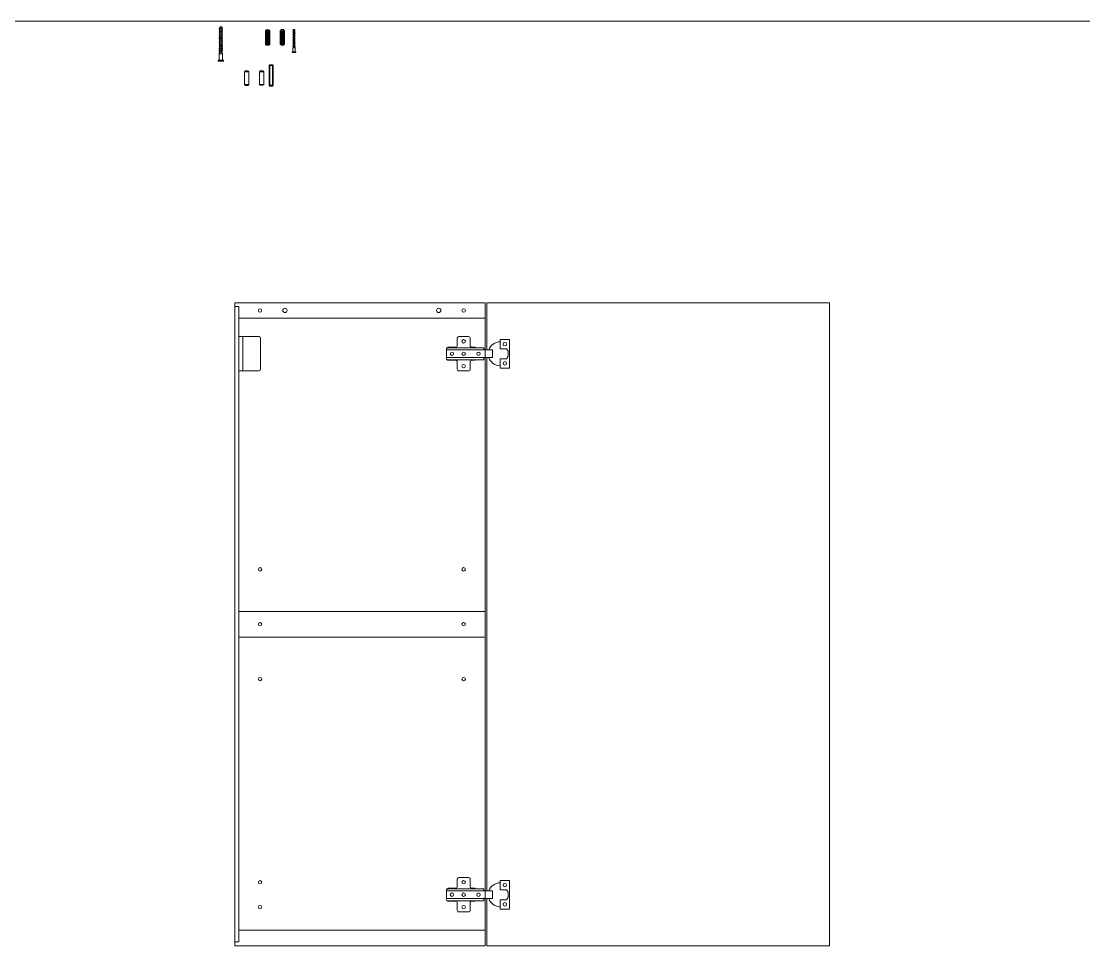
# Model space of a CAD drawing. Header units: centimetres. Extents: x -752 to 647, y -388 to 607.
# Drawn here: x -105.1 to 18.8, y -212.2 to -104.3 of the extents above; entities that cross this region are included whole.
import ezdxf

# ---------------------------------------------------------------- set-up
doc = ezdxf.new("R2010")
doc.units = ezdxf.units.CM
doc.header["$MEASUREMENT"] = 0
for name, color, linetype, lineweight in [('0_Num_Penna__7', 7, 'Continuous', 18), ('A-FURN_Num_Penna__252_Num_Penna__252_Num_Penna__3_Num_Penna__252_Num_Penna__252_Num_Penna__252_Num_Penna__252_Num_Penna__252_Num_Penna__252_Num_Penna__252_Num_Penna__252_Num_Penna__252_Num_Penna__252_Num_Penna__252_Num_Penna__3', 3, 'Continuous', 18), ('A-FURN_Num_Penna__252_Num_Penna__252_Num_Penna__3_Num_Penna__252_Num_Penna__252_Num_Penna__252_Num_Penna__252_Num_Penna__252_Num_Penna__252_Num_Penna__252_Num_Penna__252_Num_Penna__252_Num_Penna__252_Num_Penna__252_Num_Penna__5', 5, 'Continuous', 18), ('A-FURN_Num_Penna__252_Num_Penna__252_Num_Penna__3_Num_Penna__252_Num_Penna__252_Num_Penna__252_Num_Penna__252_Num_Penna__252_Num_Penna__252_Num_Penna__252_Num_Penna__252_Num_Penna__252_Num_Penna__252_Num_Penna__252_Num_Penna__7', 7, 'Continuous', 18), ('A-SECT-PATT_Num_Penna__6_Num_Penna__6_Num_Penna__6_Num_Penna__6_Num_Penna__6_Num_Penna__6_Num_Penna__6_Num_Penna__6_Num_Penna__6_Num_Penna__6_Num_Penna__6_Num_Penna__6_Num_Penna__6_Num_Penna__2', 2, 'Continuous', 18), ('A-SECT-PATT_Num_Penna__6_Num_Penna__6_Num_Penna__6_Num_Penna__6_Num_Penna__6_Num_Penna__6_Num_Penna__6_Num_Penna__6_Num_Penna__6_Num_Penna__6_Num_Penna__6_Num_Penna__6_Num_Penna__6_Num_Penna__6', 6, 'Continuous', 18), ('filatura_Num_Penna__8', 8, 'Continuous', 18), ('INFO_Num_Penna__2_Num_Penna__2_Num_Penna__2_Num_Penna__2_Num_Penna__5', 5, 'Continuous', 18), ('PDF _Geometria_Num_Penna__5', 5, 'Continuous', 18), ('PDF _Geometria_Num_Penna__7', 7, 'Continuous', 18), ('PDF16_Geometry_Num_Penna__6_Num_Penna__6_Num_Penna__6_Num_Penna__6_Num_Penna__6_Num_Penna__6_Num_Penna__6_Num_Penna__6_Num_Penna__6_Num_Penna__6_Num_Penna__6_Num_Penna__6_Num_Penna__6_Num_Penna__6', 6, 'Continuous', 18), ('PDF22_Geometry_Num_Penna__1_Num_Penna__255_Num_Penna__255_Num_Penna__255_Num_Penna__50', 2, 'Continuous', 18), ('PDF22_Geometry_Num_Penna__1_Num_Penna__255_Num_Penna__3_Num_Penna__3_Num_Penna__6', 6, 'Continuous', 18), ('PDF22_Geometry_Num_Penna__1_Num_Penna__255_Num_Penna__5_Num_Penna__5_Num_Penna__5', 5, 'Continuous', 18), ('PDF2_Geometry_Num_Penna__7_Num_Penna__7_Num_Penna__7_Num_Penna__7_Num_Penna__7_Num_Penna__7_Num_Penna__7_Num_Penna__5', 5, 'Continuous', 18), ('PDF2_Geometry_Num_Penna__7_Num_Penna__7_Num_Penna__7_Num_Penna__7_Num_Penna__7_Num_Penna__7_Num_Penna__7_Num_Penna__7', 7, 'Continuous', 18), ('VITE_Num_Penna__7', 7, 'Continuous', 18)]:
    doc.layers.add(name, color=color, linetype=linetype, lineweight=lineweight)

msp = doc.modelspace()

# ---------------------------------------------------------------- linework, layer by layer
at = {"layer": '0_Num_Penna__7', "color": 7, "linetype": 'Continuous', "lineweight": 18}
for p, q in [((-76.64, -105.44), (-76.54, -105.34)), ((-76.54, -105.34), (-76.24, -105.34)), ((-76.14, -105.44), (-76.24, -105.34)), ((-76.64, -107.04), (-76.54, -107.14)), ((-76.54, -107.14), (-76.24, -107.14)), ((-76.14, -107.04), (-76.24, -107.14)), ((-77.34, -110.22), (-77.24, -110.12)), ((-77.24, -110.12), (-76.94, -110.12)), ((-76.84, -110.22), (-76.94, -110.12)), ((-76.22, -109.5), (-76.12, -109.4)), ((-76.22, -109.5), (-76.22, -111.8)), ((-75.82, -109.4), (-76.12, -109.4)), ((-75.82, -109.4), (-75.72, -109.5)), ((-75.72, -110.4), (-75.72, -109.5)), ((-76.12, -111.7), (-76.12, -111.4)), ((-75.72, -110.4), (-75.72, -111.8)), ((-77.34, -111.7), (-77.24, -111.8)), ((-77.24, -111.8), (-76.94, -111.8)), ((-76.84, -111.7), (-76.94, -111.8)), ((-76.22, -111.8), (-76.12, -111.9)), ((-76.12, -111.9), (-75.82, -111.9)), ((-75.72, -111.8), (-75.82, -111.9))]:
    msp.add_line(p, q, dxfattribs=at)
at = {"layer": 'A-FURN_Num_Penna__252_Num_Penna__252_Num_Penna__3_Num_Penna__252_Num_Penna__252_Num_Penna__252_Num_Penna__252_Num_Penna__252_Num_Penna__252_Num_Penna__252_Num_Penna__252_Num_Penna__252_Num_Penna__252_Num_Penna__252_Num_Penna__3', "color": 3, "linetype": 'Continuous', "lineweight": 18}
msp.add_line((-76.54, -107.14), (-76.24, -107.14), dxfattribs=at)
at = {"layer": 'A-FURN_Num_Penna__252_Num_Penna__252_Num_Penna__3_Num_Penna__252_Num_Penna__252_Num_Penna__252_Num_Penna__252_Num_Penna__252_Num_Penna__252_Num_Penna__252_Num_Penna__252_Num_Penna__252_Num_Penna__252_Num_Penna__252_Num_Penna__5', "color": 5, "linetype": 'Continuous', "lineweight": 18}
for p, q in [((-81.54, -108.87), (-82.14, -108.87)), ((-82.14, -108.99), (-82.14, -108.87)), ((-81.54, -108.99), (-82.14, -108.99)), ((-81.63, -108.15), (-82.05, -108.15)), ((-81.54, -108.99), (-81.54, -108.87)), ((-51.01, -142.67), (-51.01, -143.57)), ((-51.01, -206.67), (-51.01, -205.77))]:
    msp.add_line(p, q, dxfattribs=at)
for centre in [(-74.36, -138.07), (-56.41, -138.07)]:
    msp.add_circle(centre, 0.25, dxfattribs=at)
at = {"layer": 'A-FURN_Num_Penna__252_Num_Penna__252_Num_Penna__3_Num_Penna__252_Num_Penna__252_Num_Penna__252_Num_Penna__252_Num_Penna__252_Num_Penna__252_Num_Penna__252_Num_Penna__252_Num_Penna__252_Num_Penna__252_Num_Penna__252_Num_Penna__7', "color": 7, "linetype": 'Continuous', "lineweight": 18}
for p, q in [((-82.04, -105.2), (-81.64, -105.08)), ((-82.04, -105.34), (-81.64, -105.22)), ((-82.04, -105.47), (-81.64, -105.35)), ((-81.66, -105.06), (-82.03, -105.17)), ((-81.66, -105.19), (-82.03, -105.31)), ((-81.66, -105.33), (-82.03, -105.44)), ((-82.04, -105.61), (-81.64, -105.49)), ((-82.04, -105.74), (-81.64, -105.62)), ((-82.04, -105.88), (-81.64, -105.76)), ((-82.04, -106.01), (-81.64, -105.89)), ((-82.04, -106.15), (-81.64, -106.03)), ((-82.04, -106.29), (-81.64, -106.16)), ((-82.04, -106.42), (-81.64, -106.3)), ((-82.04, -106.56), (-81.64, -106.43)), ((-82.04, -106.69), (-81.64, -106.57)), ((-81.66, -105.46), (-82.03, -105.58)), ((-81.66, -105.6), (-82.03, -105.72)), ((-81.66, -105.74), (-82.03, -105.85)), ((-81.66, -105.87), (-82.03, -105.99)), ((-81.66, -106.01), (-82.03, -106.12)), ((-81.66, -106.14), (-82.03, -106.26)), ((-81.66, -106.28), (-82.03, -106.39)), ((-81.66, -106.41), (-82.03, -106.53)), ((-81.66, -106.55), (-82.03, -106.66)), ((-82.04, -106.83), (-81.64, -106.7)), ((-82.04, -106.96), (-81.64, -106.84)), ((-82.04, -107.1), (-81.64, -106.98)), ((-82.04, -107.23), (-81.64, -107.11)), ((-82.04, -107.37), (-81.64, -107.25)), ((-82.04, -107.5), (-81.64, -107.38)), ((-82.04, -107.64), (-81.64, -107.52)), ((-82.04, -107.77), (-81.64, -107.65)), ((-82.04, -107.91), (-81.64, -107.79)), ((-81.66, -106.68), (-82.03, -106.8)), ((-81.66, -106.82), (-82.03, -106.93)), ((-81.66, -106.95), (-82.03, -107.07)), ((-81.66, -107.09), (-82.03, -107.2)), ((-81.66, -107.22), (-82.03, -107.34)), ((-81.66, -107.36), (-82.03, -107.47)), ((-81.66, -107.49), (-82.03, -107.61)), ((-81.66, -107.63), (-82.03, -107.74)), ((-81.66, -107.76), (-82.03, -107.88)), ((-82.04, -108.04), (-81.64, -107.92)), ((-81.66, -107.9), (-82.03, -108.01))]:
    msp.add_line(p, q, dxfattribs=at)
at = {"layer": 'A-SECT-PATT_Num_Penna__6_Num_Penna__6_Num_Penna__6_Num_Penna__6_Num_Penna__6_Num_Penna__6_Num_Penna__6_Num_Penna__6_Num_Penna__6_Num_Penna__6_Num_Penna__6_Num_Penna__6_Num_Penna__6_Num_Penna__2', "color": 2, "linetype": 'Continuous', "lineweight": 18}
for p, q in [((-50.81, -137.17), (-10.81, -137.17)), ((-50.81, -137.17), (-50.81, -142.67)), ((-10.81, -137.17), (-10.81, -212.17)), ((-50.81, -143.57), (-50.81, -205.77)), ((-50.81, -206.67), (-50.81, -212.17)), ((-50.81, -212.17), (-10.81, -212.17))]:
    msp.add_line(p, q, dxfattribs=at)
at = {"layer": 'A-SECT-PATT_Num_Penna__6_Num_Penna__6_Num_Penna__6_Num_Penna__6_Num_Penna__6_Num_Penna__6_Num_Penna__6_Num_Penna__6_Num_Penna__6_Num_Penna__6_Num_Penna__6_Num_Penna__6_Num_Penna__6_Num_Penna__6', "color": 6, "linetype": 'Continuous', "lineweight": 18}
msp.add_line((-79.76, -137.62), (-79.76, -211.72), dxfattribs=at)
at = {"layer": 'filatura_Num_Penna__8', "color": 8, "linetype": 'Continuous', "lineweight": 18}
for p, q in [((-76.22, -109.5), (-75.72, -109.5)), ((-76.12, -109.4), (-76.12, -111.9)), ((-75.82, -109.4), (-75.82, -111.9)), ((-75.72, -111.8), (-76.22, -111.8))]:
    msp.add_line(p, q, dxfattribs=at)
at = {"layer": 'INFO_Num_Penna__2_Num_Penna__2_Num_Penna__2_Num_Penna__2_Num_Penna__5', "color": 5, "linetype": 'Continuous', "lineweight": 18}
for p, q in [((-79.76, -141.12), (-77.36, -141.12)), ((-79.28, -141.26), (-79.28, -144.98)), ((-77.23, -144.98), (-77.23, -141.26)), ((-79.76, -145.12), (-77.36, -145.12))]:
    msp.add_line(p, q, dxfattribs=at)
for centre, start, end in [((-79.42, -141.26), 0.4383, 85.0259), ((-77.38, -141.26), 0.4383, 85.0259), ((-79.42, -144.98), 274.9741, 359.5617), ((-77.38, -144.98), 274.9741, 359.5617)]:
    msp.add_arc(centre, 0.142, start, end, dxfattribs=at)
at = {"layer": 'PDF _Geometria_Num_Penna__5', "color": 5, "linetype": 'Continuous', "lineweight": 18, "flags": 128}
for points in [[(-52.16, -142.42), (-52.16, -142.37), (-52.55, -142.37, -0.414214), (-52.75, -142.17), (-52.75, -141.32, 0.414214), (-52.95, -141.12), (-54.06, -141.12, 0.414214), (-54.26, -141.32), (-54.26, -142.17, -0.414214), (-54.46, -142.37), (-55.31, -142.37, 0.414214), (-55.51, -142.57), (-55.51, -143.67, 0.414214), (-55.31, -143.87), (-54.46, -143.87, -0.414214), (-54.26, -144.07), (-54.26, -144.92, 0.414214), (-54.06, -145.12), (-52.95, -145.12, 0.414214), (-52.75, -144.92), (-52.75, -144.07, -0.414214), (-52.55, -143.87), (-52.16, -143.87), (-52.16, -143.82)], [(-52.16, -206.92), (-52.16, -206.97), (-52.55, -206.97, 0.414214), (-52.75, -207.17), (-52.75, -208.02, -0.414214), (-52.95, -208.22), (-54.06, -208.22, -0.414214), (-54.26, -208.02), (-54.26, -207.17, 0.414214), (-54.46, -206.97), (-55.31, -206.97, -0.414214), (-55.51, -206.77), (-55.51, -205.67, -0.414214), (-55.31, -205.47), (-54.46, -205.47, 0.414214), (-54.26, -205.27), (-54.26, -204.42, -0.414214), (-54.06, -204.22), (-52.95, -204.22, -0.414214), (-52.75, -204.42), (-52.75, -205.27, 0.414214), (-52.55, -205.47), (-52.16, -205.47), (-52.16, -205.52)]]:
    msp.add_lwpolyline(points, format="xyb", dxfattribs=at)
for points in [[(-51.16, -142.42), (-55.44, -142.42)], [(-51.16, -142.67), (-51.16, -142.42)], [(-48.15, -141.45), (-48.15, -144.79), (-49.26, -144.79), (-49.26, -143.7), (-48.52, -143.7), (-48.33, -143.42), (-48.33, -143.12), (-48.33, -142.83)], [(-48.33, -142.83), (-48.52, -142.55), (-49.26, -142.55), (-49.26, -141.45), (-48.15, -141.45)], [(-55.51, -143.57), (-51.16, -143.57), (-50.16, -143.57), (-50.16, -142.67), (-51.16, -142.67), (-55.51, -142.67)], [(-55.44, -143.82), (-51.16, -143.82), (-51.16, -143.57)], [(-55.51, -205.77), (-51.16, -205.77), (-50.16, -205.77), (-50.16, -206.67), (-51.16, -206.67), (-55.51, -206.67)], [(-55.44, -205.52), (-51.16, -205.52), (-51.16, -205.77)], [(-48.15, -207.89), (-48.15, -204.55), (-49.26, -204.55), (-49.26, -205.65), (-48.52, -205.65), (-48.33, -205.93), (-48.33, -206.22), (-48.33, -206.52)], [(-51.16, -206.92), (-55.44, -206.92)], [(-51.16, -206.67), (-51.16, -206.92)], [(-48.33, -206.52), (-48.52, -206.8), (-49.26, -206.8), (-49.26, -207.89), (-48.15, -207.89)]]:
    msp.add_lwpolyline(points, dxfattribs=at)
at = {"layer": 'PDF _Geometria_Num_Penna__5', "color": 5, "linetype": 'Continuous', "lineweight": 18}
for centre, start, end in [((-49.26, -143.12), 90.0013, 161.1595), ((-49.26, -143.12), 198.8356, 270.0036), ((-49.26, -206.22), 89.9964, 161.1644), ((-49.26, -206.23), 198.8405, 269.9987)]:
    msp.add_arc(centre, 1.39, start, end, dxfattribs=at)
at = {"layer": 'PDF _Geometria_Num_Penna__7', "color": 7, "linetype": 'Continuous', "lineweight": 18, "flags": 128}
msp.add_lwpolyline([(-73.19, -107.37, -0.02483), (-73.17, -107.42), (-73.17, -107.91), (-73.17, -107.42), (-73.44, -107.42), (-73.44, -107.91), (-73.44, -107.42, -0.059883), (-73.38, -107.3), (-73.38, -105.31, -0.31778), (-73.23, -105.31), (-73.23, -107.3, -0.012634), (-73.21, -107.33)], format="xyb", dxfattribs=at)
for points in [[(-73.17, -105.4), (-73.19, -105.39), (-73.42, -105.31), (-73.44, -105.33), (-73.42, -105.34), (-73.19, -105.42), (-73.17, -105.4), (-73.44, -105.33)], [(-73.17, -105.58), (-73.19, -105.57), (-73.42, -105.49), (-73.44, -105.51), (-73.42, -105.52), (-73.19, -105.6), (-73.17, -105.58), (-73.44, -105.51)], [(-73.17, -105.75), (-73.19, -105.74), (-73.42, -105.66), (-73.44, -105.69), (-73.42, -105.7), (-73.19, -105.78), (-73.17, -105.75), (-73.44, -105.69)], [(-73.17, -105.93), (-73.19, -105.92), (-73.42, -105.84), (-73.44, -105.86), (-73.42, -105.88), (-73.19, -105.95), (-73.17, -105.93), (-73.44, -105.86)], [(-73.17, -106.11), (-73.19, -106.1), (-73.42, -106.02), (-73.44, -106.04), (-73.42, -106.05), (-73.19, -106.13), (-73.17, -106.11), (-73.44, -106.04)], [(-73.17, -106.28), (-73.19, -106.27), (-73.42, -106.2), (-73.44, -106.22), (-73.42, -106.23), (-73.19, -106.31), (-73.17, -106.28), (-73.44, -106.22)], [(-73.17, -106.46), (-73.19, -106.45), (-73.42, -106.37), (-73.44, -106.39), (-73.42, -106.41), (-73.19, -106.48), (-73.17, -106.46), (-73.44, -106.39)], [(-73.17, -106.64), (-73.19, -106.63), (-73.42, -106.55), (-73.44, -106.57), (-73.42, -106.58), (-73.19, -106.66), (-73.17, -106.64), (-73.44, -106.57)], [(-73.17, -106.82), (-73.19, -106.8), (-73.42, -106.73), (-73.44, -106.75), (-73.42, -106.76), (-73.19, -106.84), (-73.17, -106.82), (-73.44, -106.75)], [(-73.17, -106.99), (-73.19, -106.98), (-73.42, -106.9), (-73.44, -106.92), (-73.42, -106.94), (-73.19, -107.01), (-73.17, -106.99), (-73.44, -106.92)], [(-73.17, -107.17), (-73.19, -107.16), (-73.42, -107.08), (-73.44, -107.1), (-73.42, -107.11), (-73.19, -107.19), (-73.17, -107.17), (-73.44, -107.1)], [(-73.17, -107.35), (-73.19, -107.33), (-73.42, -107.26), (-73.44, -107.28), (-73.42, -107.29), (-73.19, -107.37), (-73.17, -107.35), (-73.44, -107.28)]]:
    msp.add_lwpolyline(points, dxfattribs=at)
msp.add_lwpolyline([(-73.1, -107.91), (-73.5, -107.91), (-73.5, -107.99), (-73.1, -107.99)], close=True, dxfattribs=at)
at = {"layer": 'PDF16_Geometry_Num_Penna__6_Num_Penna__6_Num_Penna__6_Num_Penna__6_Num_Penna__6_Num_Penna__6_Num_Penna__6_Num_Penna__6_Num_Penna__6_Num_Penna__6_Num_Penna__6_Num_Penna__6_Num_Penna__6_Num_Penna__6', "color": 6, "linetype": 'Continuous', "lineweight": 18}
for p, q in [((-80.21, -211.72), (-80.21, -137.17)), ((-80.21, -137.17), (-51.01, -137.17)), ((-80.21, -137.62), (-80.21, -137.17)), ((-51.01, -137.17), (-51.01, -142.67)), ((-50.81, -137.17), (-50.81, -142.67)), ((-80.21, -137.62), (-79.76, -137.62)), ((-79.76, -138.97), (-51.01, -138.97)), ((-51.01, -143.57), (-51.01, -212.17)), ((-50.81, -143.57), (-50.81, -205.77)), ((-50.81, -206.67), (-50.81, -212.17)), ((-79.76, -210.37), (-51.01, -210.37)), ((-79.76, -211.72), (-79.76, -210.37)), ((-80.21, -212.17), (-80.21, -211.72)), ((-80.21, -211.72), (-79.76, -211.72)), ((-80.21, -212.17), (-51.01, -212.17))]:
    msp.add_line(p, q, dxfattribs=at)
at = {"layer": 'PDF22_Geometry_Num_Penna__1_Num_Penna__255_Num_Penna__255_Num_Penna__255_Num_Penna__50', "color": 2, "linetype": 'Continuous', "lineweight": 18}
msp.add_line((-256.98, -104.34), (104.74, -104.34), dxfattribs=at)
at = {"layer": 'PDF22_Geometry_Num_Penna__1_Num_Penna__255_Num_Penna__3_Num_Penna__3_Num_Penna__6', "color": 6, "linetype": 'Continuous', "lineweight": 18}
for p, q in [((-51.01, -173.17), (-79.76, -173.17)), ((-51.01, -176.17), (-79.76, -176.17))]:
    msp.add_line(p, q, dxfattribs=at)
at = {"layer": 'PDF22_Geometry_Num_Penna__1_Num_Penna__255_Num_Penna__5_Num_Penna__5_Num_Penna__5', "color": 5, "linetype": 'Continuous', "lineweight": 18}
for centre in [(-77.26, -138.07), (-53.51, -138.07), (-53.51, -141.67), (-48.71, -142), (-54.88, -143.12), (-53.51, -143.12), (-51.78, -143.12), (-53.51, -144.57), (-48.71, -144.24), (-77.26, -168.27), (-53.51, -168.27), (-77.26, -174.67), (-53.51, -174.67), (-77.26, -181.07), (-53.51, -181.07), (-77.26, -204.77), (-53.51, -204.77), (-48.71, -205.1), (-54.88, -206.22), (-53.51, -206.22), (-51.78, -206.22), (-77.26, -207.67), (-53.51, -207.67), (-48.71, -207.34)]:
    msp.add_circle(centre, 0.2, dxfattribs=at)
at = {"layer": 'PDF2_Geometry_Num_Penna__7_Num_Penna__7_Num_Penna__7_Num_Penna__7_Num_Penna__7_Num_Penna__7_Num_Penna__7_Num_Penna__5', "color": 5, "linetype": 'Continuous', "lineweight": 18, "flags": 128}
for points in [[(-82.03, -105.17, 0.198716), (-82.04, -105.2)], [(-82.03, -105.31, 0.199281), (-82.04, -105.34)], [(-81.71, -105.07), (-81.71, -105.04, 0.19953), (-81.72, -105.03, 0.116877), (-81.76, -105, 0.162888), (-81.92, -105, 0.116832), (-81.96, -105.03, 0.198418), (-81.97, -105.04), (-81.97, -105.15)], [(-81.64, -105.08, 0.199007), (-81.66, -105.06)], [(-81.64, -105.22, 0.19894), (-81.66, -105.19)], [(-81.64, -105.35, 0.198954), (-81.66, -105.33)], [(-82.03, -105.44, 0.198514), (-82.04, -105.47)], [(-82.03, -105.58, 0.199628), (-82.04, -105.61)], [(-82.03, -105.72, 0.198716), (-82.04, -105.74)], [(-82.03, -105.85, 0.199281), (-82.04, -105.88)], [(-82.03, -105.99, 0.198514), (-82.04, -106.01)], [(-82.03, -106.12, 0.199628), (-82.04, -106.15)], [(-82.03, -106.26, 0.198716), (-82.04, -106.29)], [(-82.03, -106.39, 0.199281), (-82.04, -106.42)], [(-82.03, -106.53, 0.198514), (-82.04, -106.56)], [(-81.64, -105.49, 0.198898), (-81.66, -105.46)], [(-81.64, -105.62, 0.199007), (-81.66, -105.6)], [(-81.64, -105.76, 0.19894), (-81.66, -105.74)], [(-81.64, -105.89, 0.198954), (-81.66, -105.87)], [(-81.64, -106.03, 0.198898), (-81.66, -106.01)], [(-81.64, -106.16, 0.199007), (-81.66, -106.14)], [(-81.64, -106.3, 0.19894), (-81.66, -106.28)], [(-81.64, -106.43, 0.198954), (-81.66, -106.41)], [(-81.64, -106.57, 0.198898), (-81.66, -106.55)], [(-82.03, -106.66, 0.199628), (-82.04, -106.69)], [(-82.03, -106.8, 0.198716), (-82.04, -106.83)], [(-82.03, -106.93, 0.199281), (-82.04, -106.96)], [(-82.03, -107.07, 0.198514), (-82.04, -107.1)], [(-82.03, -107.2, 0.199628), (-82.04, -107.23)], [(-82.03, -107.34, 0.198716), (-82.04, -107.37)], [(-82.03, -107.47, 0.199281), (-82.04, -107.5)], [(-82.03, -107.61, 0.198514), (-82.04, -107.64)], [(-82.03, -107.74, 0.199628), (-82.04, -107.77)], [(-81.64, -106.7, 0.199007), (-81.66, -106.68)], [(-81.64, -106.84, 0.19894), (-81.66, -106.82)], [(-81.64, -106.98, 0.198954), (-81.66, -106.95)], [(-81.64, -107.11, 0.198898), (-81.66, -107.09)], [(-81.64, -107.25, 0.199007), (-81.66, -107.22)], [(-81.64, -107.38, 0.19894), (-81.66, -107.36)], [(-81.64, -107.52, 0.198954), (-81.66, -107.49)], [(-81.64, -107.65, 0.198898), (-81.66, -107.63)], [(-81.64, -107.79, 0.199007), (-81.66, -107.76)], [(-82.04, -108.13, 0.092856), (-82.05, -108.15), (-82.05, -108.87)], [(-82.03, -107.88, 0.198716), (-82.04, -107.91)], [(-82.03, -108.01, 0.195854), (-82.04, -108.04)], [(-81.64, -107.92, 0.198901), (-81.66, -107.9)], [(-81.63, -108.87), (-81.63, -108.15, 0.097456), (-81.64, -108.13)]]:
    msp.add_lwpolyline(points, format="xyb", dxfattribs=at)
for points in [[(-81.97, -105.18), (-81.97, -105.29)], [(-81.97, -105.32), (-81.97, -105.42)], [(-81.71, -105.21), (-81.71, -105.1)], [(-81.71, -105.34), (-81.71, -105.24)], [(-81.97, -105.45), (-81.97, -105.56)], [(-81.97, -105.59), (-81.97, -105.7)], [(-81.97, -105.72), (-81.97, -105.83)], [(-81.97, -105.86), (-81.97, -105.97)], [(-81.97, -105.99), (-81.97, -106.1)], [(-81.97, -106.13), (-81.97, -106.24)], [(-81.97, -106.26), (-81.97, -106.37)], [(-81.97, -106.4), (-81.97, -106.51)], [(-81.97, -106.54), (-81.97, -106.64)], [(-81.71, -105.48), (-81.71, -105.37)], [(-81.71, -105.61), (-81.71, -105.51)], [(-81.71, -105.75), (-81.71, -105.64)], [(-81.71, -105.89), (-81.71, -105.78)], [(-81.71, -106.02), (-81.71, -105.91)], [(-81.71, -106.16), (-81.71, -106.05)], [(-81.71, -106.29), (-81.71, -106.18)], [(-81.71, -106.43), (-81.71, -106.32)], [(-81.71, -106.56), (-81.71, -106.45)], [(-81.71, -106.7), (-81.71, -106.59)], [(-81.97, -106.67), (-81.97, -106.78)], [(-81.97, -106.81), (-81.97, -106.91)], [(-81.97, -106.94), (-81.97, -107.05)], [(-81.97, -107.08), (-81.97, -107.18)], [(-81.97, -107.21), (-81.97, -107.32)], [(-81.97, -107.35), (-81.97, -107.45)], [(-81.97, -107.48), (-81.97, -107.59)], [(-81.97, -107.62), (-81.97, -107.72)], [(-81.97, -107.75), (-81.97, -107.86)], [(-81.71, -106.83), (-81.71, -106.72)], [(-81.71, -106.97), (-81.71, -106.86)], [(-81.71, -107.1), (-81.71, -107)], [(-81.71, -107.24), (-81.71, -107.13)], [(-81.71, -107.37), (-81.71, -107.27)], [(-81.71, -107.51), (-81.71, -107.4)], [(-81.71, -107.64), (-81.71, -107.54)], [(-81.71, -107.78), (-81.71, -107.67)], [(-81.71, -107.91), (-81.71, -107.81)], [(-82.04, -108.13), (-82.01, -108.03)], [(-81.99, -108), (-81.97, -107.95)], [(-81.97, -107.89), (-81.97, -107.95)], [(-81.97, -107.95), (-81.97, -107.94)], [(-81.71, -107.95), (-81.71, -107.94)], [(-81.64, -108.13), (-81.71, -107.95)]]:
    msp.add_lwpolyline(points, dxfattribs=at)
at = {"layer": 'PDF2_Geometry_Num_Penna__7_Num_Penna__7_Num_Penna__7_Num_Penna__7_Num_Penna__7_Num_Penna__7_Num_Penna__7_Num_Penna__7', "color": 7, "linetype": 'Continuous', "lineweight": 18, "flags": 128}
for points in [[(-76.64, -105.44), (-76.64, -107.04)], [(-76.57, -105.44), (-76.57, -107.04)], [(-76.48, -105.44), (-76.48, -107.04)], [(-76.39, -105.44), (-76.39, -107.04)], [(-76.31, -105.44), (-76.31, -107.04)], [(-76.22, -105.44), (-76.22, -107.04)], [(-76.14, -107.04), (-76.14, -105.44)], [(-74.91, -105.44), (-74.91, -107.01)], [(-74.83, -105.44), (-74.83, -107.01)], [(-74.75, -105.44), (-74.75, -107.01)], [(-74.66, -105.44), (-74.66, -107.01)], [(-74.57, -105.44), (-74.57, -107.01)], [(-74.48, -105.44), (-74.48, -107.01)], [(-74.41, -107.01), (-74.41, -105.44)]]:
    msp.add_lwpolyline(points, dxfattribs=at)
at = {"layer": 'VITE_Num_Penna__7', "color": 7, "linetype": 'Continuous', "lineweight": 18}
for p, q in [((-74.91, -105.44), (-74.78, -105.31)), ((-74.53, -105.31), (-74.41, -105.44)), ((-74.91, -107.01), (-74.78, -107.14)), ((-74.53, -107.14), (-74.41, -107.01)), ((-79.09, -110.22), (-78.96, -110.1)), ((-78.59, -110.22), (-78.71, -110.1)), ((-79.09, -111.7), (-78.96, -111.82)), ((-78.71, -111.82), (-78.59, -111.7))]:
    msp.add_line(p, q, dxfattribs=at)
at = {"layer": 'VITE_Num_Penna__7', "color": 7, "linetype": 'Continuous', "lineweight": 18, "flags": 128}
for points in [[(-74.78, -105.31), (-74.53, -105.31)], [(-76.14, -105.44), (-76.64, -105.44)], [(-74.41, -105.44), (-74.91, -105.44)], [(-76.14, -107.04), (-76.64, -107.04)], [(-74.41, -107.01), (-74.91, -107.01)], [(-74.78, -107.14), (-74.53, -107.14)], [(-78.71, -110.1), (-78.96, -110.1)], [(-78.59, -111.7), (-79.09, -111.7)], [(-78.96, -111.82), (-78.71, -111.82)], [(-76.84, -111.7), (-77.34, -111.7)]]:
    msp.add_lwpolyline(points, dxfattribs=at)
for points in [[(-79.09, -111.7), (-78.59, -111.7), (-78.59, -110.22), (-79.09, -110.22)], [(-77.34, -111.7), (-76.84, -111.7), (-76.84, -110.22), (-77.34, -110.22)]]:
    msp.add_lwpolyline(points, close=True, dxfattribs=at)

doc.saveas('drawing.dxf')
